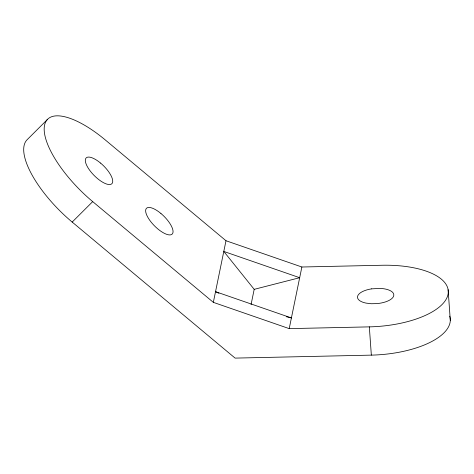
<?xml version="1.0" encoding="UTF-8"?>
<svg xmlns="http://www.w3.org/2000/svg" width="474" height="474" viewBox="0 0 474 474"><rect width="100%" height="100%" fill="white"/><g stroke="black" fill="none" stroke-linecap="round" stroke-linejoin="round"><path stroke-width="0.71" d="M213.341 302.359L225.991 240.739L105.347 139.996A72.789 27.012 45.1 0 0 44.532 125.308A72.789 27.012 45.1 0 0 92.697 201.616L213.341 302.359L289.211 328.624L369.329 326.87A72.789 30.49 -4.1 0 0 448.013 294.478A72.789 30.49 -4.1 0 0 381.979 265.256L301.873 267.01L225.991 240.739M251.066 304.563L254.188 289.347L223.799 251.439L299.675 277.705L254.188 289.347M289.211 328.624L301.873 267.01M47.519 119.377L27.012 139.836A72.789 27.012 45.1 0 0 72.19 222.075L235.104 358.107L371.343 355.127A72.789 30.49 -4.1 0 0 450.128 317.936M72.19 222.075L92.697 201.616M286.45 316.762L291.403 317.936L215.54 291.67L218.881 293.258M448.114 289.679L450.3 320.323M369.329 326.87L371.343 355.127M449.702 316.17A72.789 30.49 -4.1 0 1 450.01 317.343M371.569 288.862L368.849 289.383A18.196 7.62 -4.1 0 0 357.562 296.457A18.196 7.62 -4.1 0 0 366.035 303.105L371.261 303.733L376.925 303.609A18.196 7.62 -4.1 0 0 393.746 295.669A18.196 7.62 -4.1 0 0 380.047 288.393L371.569 288.862M100.601 163.103L98.45 161.421A18.196 6.755 45.1 0 0 85.397 159.43A18.196 6.755 45.1 0 0 95.327 176.636L97.437 178.508A18.196 6.755 45.1 0 0 112.64 182.182A18.196 6.755 45.1 0 0 100.601 163.103M160.923 213.478L158.772 211.789A18.196 6.755 45.1 0 0 145.725 209.804A18.196 6.755 45.1 0 0 155.65 227.005L157.765 228.883A18.196 6.755 45.1 0 0 172.969 232.55A18.196 6.755 45.1 0 0 160.923 213.478"/></g></svg>
